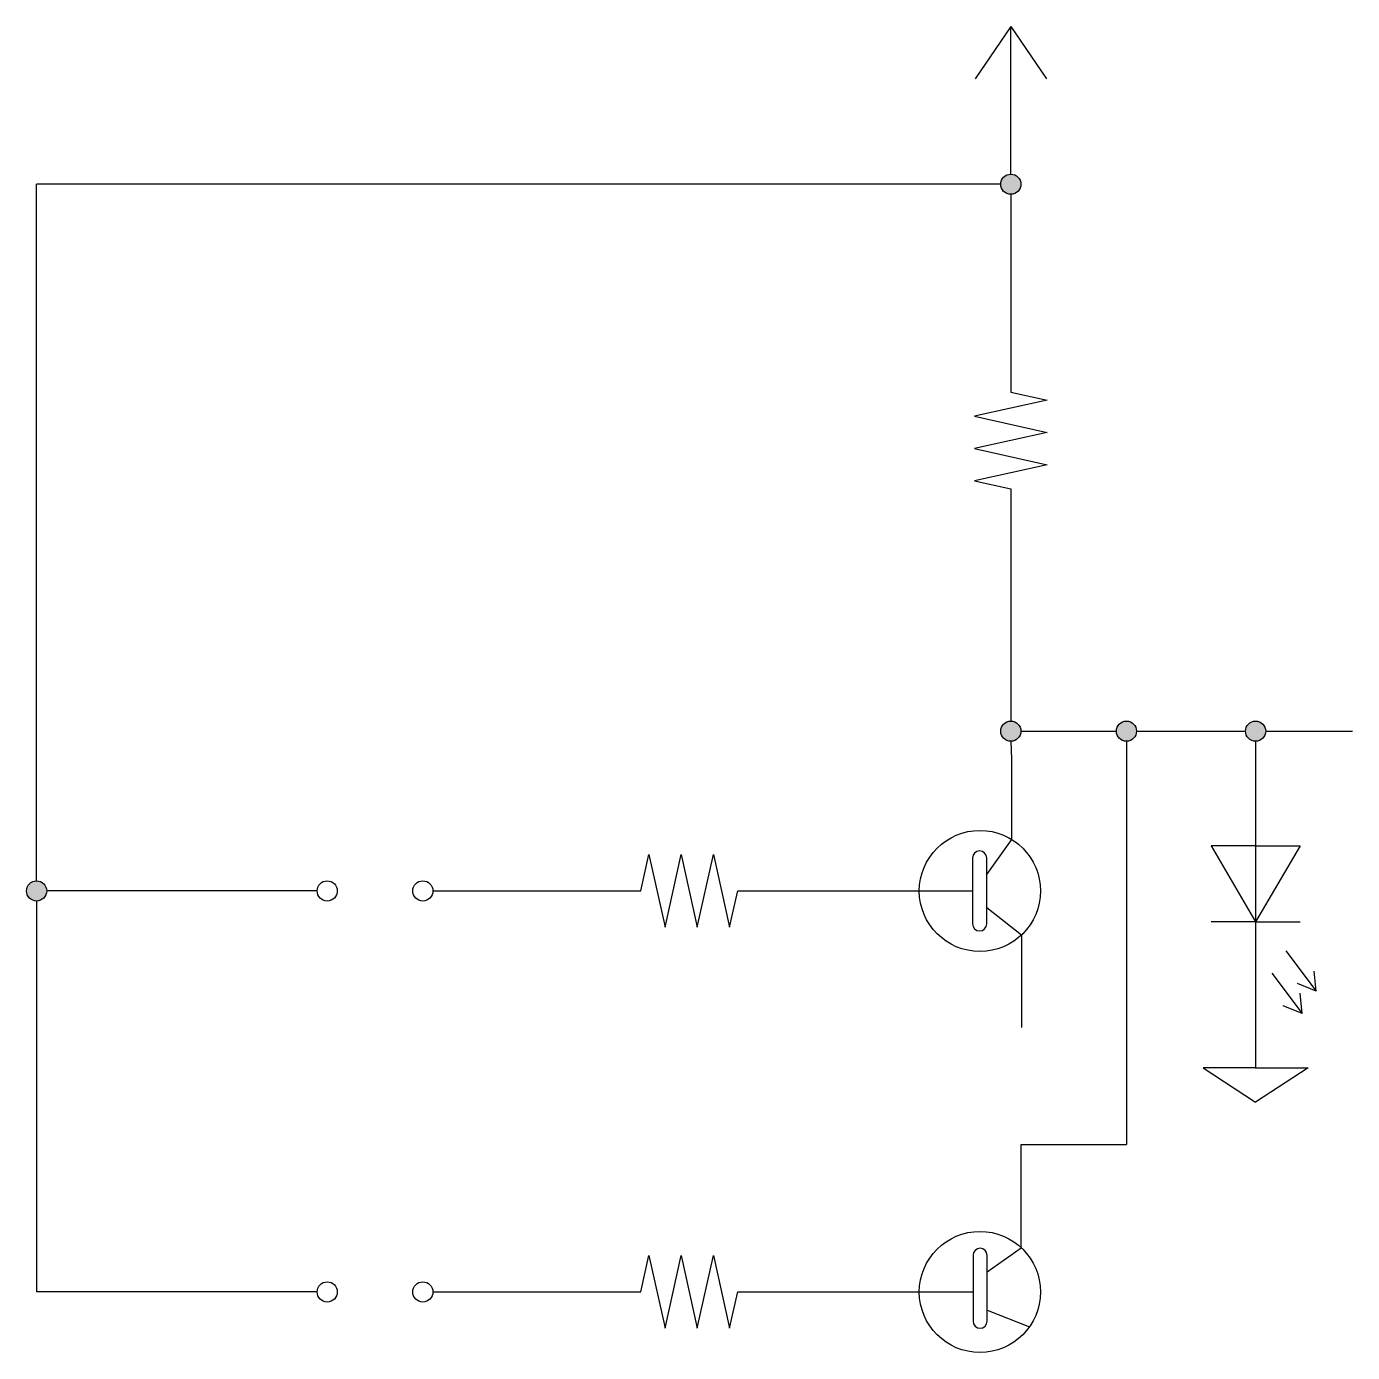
# Model space of a CAD drawing. Header units: millimetres. Extents: x 11281 to 11938, y 23666 to 24323.
import ezdxf

# ---------------------------------------------------------------- set-up
doc = ezdxf.new("R2010")
doc.units = ezdxf.units.MM

msp = doc.modelspace()

# ---------------------------------------------------------------- hatches: boundary and pattern name
at = {"true_color": 0x000000}
h = msp.add_hatch(color=18, dxfattribs=at)
h.dxf.hatch_style = 1
h.paths.add_polyline_path([(11763.7, 24244.86, 1), (11773.7, 24244.86, 1)])
h = msp.add_hatch(color=18, dxfattribs=at)
h.dxf.hatch_style = 1
h.paths.add_polyline_path([(11773.7, 23973.86, 1), (11763.7, 23973.86, 1)])
h.paths.add_polyline_path([(11821, 23973.86, 1), (11831, 23973.86, 1)])
h.paths.add_polyline_path([(11885, 23973.86, 1), (11895, 23973.86, 1)])
h = msp.add_hatch(color=18, dxfattribs=at)
h.dxf.hatch_style = 1
h.paths.add_polyline_path([(11281, 23894.69, 1), (11291, 23894.69, 1)])

# ---------------------------------------------------------------- linework, layer by layer
for p, q in [((11768.7, 24323), (11751, 24297)), ((11768.7, 24249.86), (11768.7, 24323)), ((11768.7, 24323), (11786.39, 24297)), ((11286, 23899.69), (11286, 24244.86)), ((11763.7, 24244.86), (11286, 24244.86)), ((11769.14, 23960), (11768.86, 23968.87)), ((11773.7, 23973.86), (11821, 23973.86)), ((11826, 23968.86), (11826, 23769)), ((11831, 23973.86), (11885, 23973.86)), ((11890, 23968.86), (11890, 23807)), ((11895, 23973.86), (11938, 23973.86)), ((11769.14, 23920.22), (11769.14, 23960)), ((11756.75, 23902.85), (11769.14, 23920.22)), ((11286, 23889.69), (11286, 23696)), ((11425, 23894.69), (11291, 23894.69)), ((11756.75, 23886.54), (11774.02, 23872.93)), ((11890, 23879.43), (11868, 23879.43)), ((11890, 23879.43), (11912, 23879.43)), ((11774.02, 23872.93), (11774.02, 23827)), ((11905, 23865), (11920, 23845)), ((11898, 23854), (11913, 23834)), ((11920, 23845), (11919, 23855)), ((11920, 23845), (11910.68, 23848.76)), ((11913, 23834), (11912, 23844)), ((11913, 23834), (11903.68, 23837.76)), ((11773.89, 23717.89), (11773.89, 23769)), ((11773.89, 23769), (11826, 23769)), ((11757, 23705.96), (11773.89, 23717.89)), ((11425, 23696), (11286, 23696)), ((11757, 23687), (11777.92, 23678.76))]:
    msp.add_line(p, q)
for points in [[(11768.7, 24239.86), (11768.7, 24141.86), (11786.7, 24137.86), (11750.7, 24129.86), (11786.7, 24121.86), (11750.7, 24113.86), (11786.7, 24105.86), (11750.7, 24097.86), (11768.7, 24093.86), (11768.7, 23978.86)], [(11890, 23917), (11868, 23917), (11890, 23879.43)], [(11890, 23917), (11912, 23917), (11890, 23879.43)], [(11482.38, 23894.69), (11585.38, 23894.69), (11589.38, 23912.69), (11597.38, 23876.69), (11605.38, 23912.69), (11613.38, 23876.69), (11621.38, 23912.69), (11629.38, 23876.69), (11633.38, 23894.69), (11749.75, 23894.69)], [(11890, 23807), (11864, 23807), (11890, 23790)], [(11890, 23807), (11916, 23807), (11890, 23790)], [(11482.38, 23696), (11585.38, 23696), (11589.38, 23714), (11597.38, 23678), (11605.38, 23714), (11613.38, 23678), (11621.38, 23714), (11629.38, 23678), (11633.38, 23696), (11750, 23696)]]:
    msp.add_lwpolyline(points)
for points in [[(11749.75, 23894.69), (11749.75, 23878.39, 1), (11756.75, 23878.39), (11756.75, 23894.69), (11756.75, 23911, 1), (11749.75, 23911)], [(11750, 23697.81), (11750, 23681.5, 1), (11757, 23681.5), (11757, 23697.81), (11757, 23714.11, 1), (11750, 23714.11)]]:
    msp.add_lwpolyline(points, format="xyb", close=True)
for centre, radius in [((11768.7, 24244.86), 5), ((11768.7, 23973.86), 5), ((11826, 23973.86), 5), ((11890, 23973.86), 5), ((11753.38, 23894.69), 30), ((11286, 23894.69), 5), ((11430, 23894.69), 5), ((11477.38, 23894.69), 5), ((11753.38, 23696), 30), ((11430, 23696), 5), ((11477.38, 23696), 5)]:
    msp.add_circle(centre, radius)

doc.saveas('drawing.dxf')
